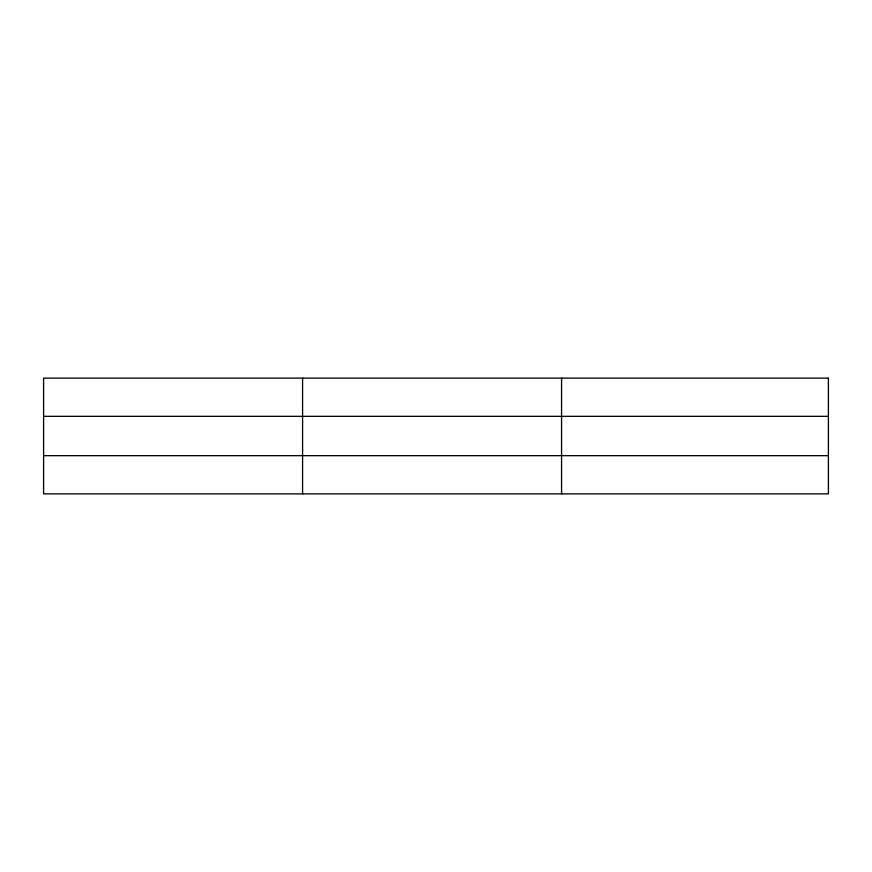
<?xml version="1.0" encoding="UTF-8"?>
<svg xmlns="http://www.w3.org/2000/svg" width="872" height="872" viewBox="0 0 872 872"><rect width="100%" height="100%" fill="white"/><g stroke="black" fill="none" stroke-linecap="round" stroke-linejoin="round"><path stroke-width="1.31" d="M302.584 493.879L302.584 378.121M561.568 493.879L561.568 378.121M43.6 416.326L828.4 416.326M43.6 455.675L828.4 455.675M828.4 378.121L828.4 493.879L43.6 493.879L43.6 378.121L828.4 378.121"/></g></svg>
